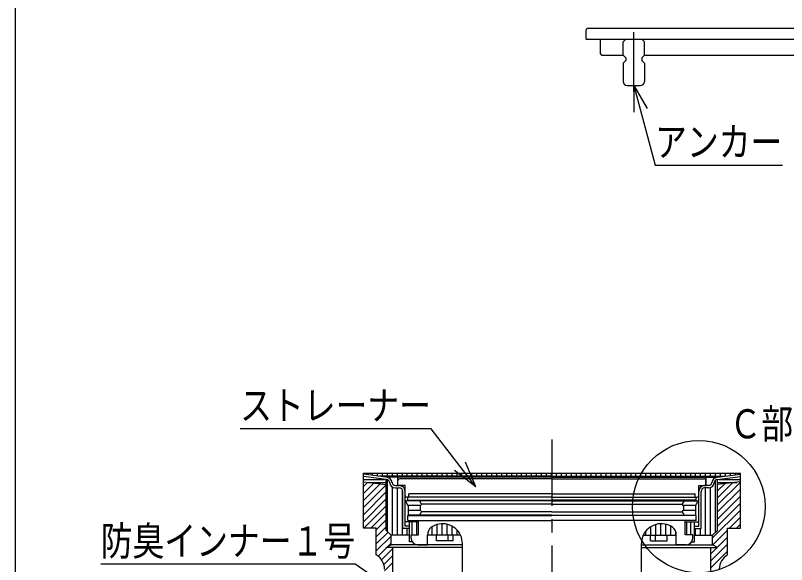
# Model space of a CAD drawing. Units: millimetres, scale not verified. Extents: x -1365 to 1365, y -930 to 870.
# Drawn here: x -1365 to -783, y -387 to 28 of the extents above; entities that cross this region are included whole.
import ezdxf
from ezdxf.enums import TextEntityAlignment as Align

# ---------------------------------------------------------------- set-up
doc = ezdxf.new("R2010")
doc.units = ezdxf.units.MM
doc.header["$LTSCALE"] = 10
doc.linetypes.add('CHAIN1', pattern=[8, 5, -1, 1, -1])
for name, color, linetype in [('0-0_計極細', 2, 'Continuous'), ('0-1_計細線', 3, 'Continuous'), ('0-5_寸法線', 7, 'Continuous'), ('0-8_枠中線', 5, 'Continuous'), ('0-E_極細4', 6, 'Continuous'), ('1-1_寸法4', 7, 'Continuous')]:
    doc.layers.add(name, color=color, linetype=linetype)
doc.styles.add('ＭＳ ゴシック', font='')
doc.styles.get('ＭＳ ゴシック').set_extended_font_data('MS Gothic')

msp = doc.modelspace()

# ---------------------------------------------------------------- linework, layer by layer
at = {"layer": '0-0_計極細', "linetype": 'CHAIN1'}
msp.add_line((-898.53, -30.21), (-898.53, 14.84), dxfattribs=at)
at = {"layer": '0-1_計細線'}
for p, q in [((-934.53, 9.58), (-934.53, 16.58)), ((-934.53, 9.58), (781.47, 9.58)), ((-923.53, -1.42), (-923.53, 9.58)), ((-904.53, 9.57), (-906.53, 7.57)), ((-906.53, -2.43), (-906.53, 7.57)), ((-904.53, 9.57), (-892.53, 9.57)), ((-890.53, 7.57), (-892.53, 9.57)), ((-890.53, -2.43), (-890.53, 7.57)), ((-922.53, -2.42), (-906.53, -2.42)), ((-906.53, -2.43), (-904.53, -4.43)), ((-904.53, -4.43), (-904.53, -6.43)), ((-890.53, -2.43), (-892.53, -4.43)), ((-892.53, -4.43), (-892.53, -6.43)), ((-890.53, -2.42), (-475.53, -2.42)), ((-904.53, -6.43), (-906.53, -8.43)), ((-906.53, -8.43), (-906.53, -22.43)), ((-892.53, -6.43), (-890.53, -8.43)), ((-890.53, -8.43), (-890.53, -22.43)), ((-903.53, -25.43), (-893.53, -25.43))]:
    msp.add_line(p, q, dxfattribs=at)
msp.add_lwpolyline([(860.47, 17.58), (851.47, 17.58), (-933.53, 17.58)], dxfattribs=at)
for centre, radius, start, end in [((-933.53, 16.58), 1, 90, 180), ((-922.53, -1.42), 1, 180, 270), ((-903.53, -22.43), 3, 180, 270), ((-893.53, -22.43), 3, 270, 360)]:
    msp.add_arc(centre, radius, start, end, dxfattribs=at)
at = {"layer": '0-5_寸法線'}
for q in [(-888.53, -42.75), (-898.53, -45.43)]:
    msp.add_line((-898.53, -25.43), q, dxfattribs=at)
msp.add_lwpolyline([(-898.53, -25.43), (-882.45, -85.43), (-786.45, -85.43)], dxfattribs=at)
at = {"layer": '0-8_枠中線'}
msp.add_lwpolyline([(-1365, -930), (-1365, 870), (1365, 870), (1365, -930)], close=True, dxfattribs=at)
at = {"layer": '0-E_極細4', "linetype": 'CHAIN1'}
msp.add_line((-960.3, -292.64), (-960.3, -727.84), dxfattribs=at)
at = {"layer": '0-E_極細4'}
for p, q in [((-1102.55, -358.2), (-1102.55, -317.84)), ((-1102.55, -317.84), (-818.05, -317.84)), ((-1085.25, -321.07), (-1102.55, -318.61)), ((-1099.38, -319.06), (-1099.38, -317.84)), ((-1095.63, -319.6), (-1095.63, -317.84)), ((-1091.88, -320.13), (-1091.88, -317.84)), ((-1088.13, -320.34), (-1088.13, -317.84)), ((-1084.38, -320.34), (-1084.38, -317.84)), ((-1080.63, -320.34), (-1080.63, -317.84)), ((-1076.88, -320.34), (-1076.88, -317.84)), ((-1073.13, -320.34), (-1073.13, -317.84)), ((-1069.38, -320.34), (-1069.38, -317.84)), ((-1065.63, -320.34), (-1065.63, -317.84)), ((-1061.88, -320.34), (-1061.88, -317.84)), ((-1058.13, -320.34), (-1058.13, -317.84)), ((-1054.38, -320.34), (-1054.38, -317.84)), ((-1050.63, -320.34), (-1050.63, -317.84)), ((-1046.88, -320.34), (-1046.88, -317.84)), ((-1043.13, -320.34), (-1043.13, -317.84)), ((-1039.38, -320.34), (-1039.38, -317.84)), ((-1035.63, -320.34), (-1035.63, -317.84)), ((-1031.88, -320.34), (-1031.88, -317.84)), ((-1028.13, -320.34), (-1028.13, -317.84)), ((-1024.38, -320.34), (-1024.38, -317.84)), ((-1020.63, -320.34), (-1020.63, -317.84)), ((-1016.88, -320.34), (-1016.88, -317.84)), ((-1013.13, -320.34), (-1013.13, -317.84)), ((-1009.38, -320.34), (-1009.38, -317.84)), ((-1005.63, -320.34), (-1005.63, -317.84)), ((-1001.88, -320.34), (-1001.88, -317.84)), ((-998.13, -320.34), (-998.13, -317.84)), ((-994.38, -320.34), (-994.38, -317.84)), ((-990.63, -320.34), (-990.63, -317.84)), ((-986.88, -320.34), (-986.88, -317.84)), ((-983.13, -320.34), (-983.13, -317.84)), ((-979.38, -320.34), (-979.38, -317.84)), ((-975.63, -320.34), (-975.63, -317.84)), ((-971.88, -320.34), (-971.88, -317.84)), ((-968.13, -320.34), (-968.13, -317.84)), ((-964.38, -320.34), (-964.38, -317.84)), ((-960.63, -320.34), (-960.63, -317.84)), ((-956.88, -320.34), (-956.88, -317.84)), ((-953.13, -320.34), (-953.13, -317.84)), ((-949.38, -320.34), (-949.38, -317.84)), ((-945.63, -320.34), (-945.63, -317.84)), ((-941.88, -320.34), (-941.88, -317.84)), ((-938.13, -320.34), (-938.13, -317.84)), ((-934.38, -320.34), (-934.38, -317.84)), ((-930.63, -320.34), (-930.63, -317.84)), ((-926.88, -320.34), (-926.88, -317.84)), ((-923.13, -320.34), (-923.13, -317.84)), ((-919.38, -320.34), (-919.38, -317.84)), ((-915.63, -320.34), (-915.63, -317.84)), ((-911.88, -320.34), (-911.88, -317.84)), ((-908.13, -320.34), (-908.13, -317.84)), ((-904.38, -320.34), (-904.38, -317.84)), ((-900.63, -320.34), (-900.63, -317.84)), ((-896.88, -320.34), (-896.88, -317.84)), ((-893.13, -320.34), (-893.13, -317.84)), ((-889.38, -320.34), (-889.38, -317.84)), ((-885.63, -320.34), (-885.63, -317.84)), ((-881.88, -320.34), (-881.88, -317.84)), ((-878.13, -320.34), (-878.13, -317.84)), ((-874.38, -320.34), (-874.38, -317.84)), ((-870.63, -320.34), (-870.63, -317.84)), ((-866.88, -320.34), (-866.88, -317.84)), ((-863.13, -320.34), (-863.13, -317.84)), ((-859.38, -320.34), (-859.38, -317.84)), ((-855.63, -320.34), (-855.63, -317.84)), ((-851.88, -320.34), (-851.88, -317.84)), ((-848.13, -320.34), (-848.13, -317.84)), ((-844.38, -320.34), (-844.38, -317.84)), ((-840.63, -320.34), (-840.63, -317.84)), ((-836.88, -320.34), (-836.88, -317.84)), ((-835.35, -321.07), (-818.05, -318.61)), ((-833.13, -320.34), (-833.13, -317.84)), ((-829.38, -320.22), (-829.38, -317.84)), ((-825.63, -319.69), (-825.63, -317.84)), ((-821.88, -319.16), (-821.88, -317.84)), ((-818.13, -318.62), (-818.13, -317.84)), ((-818.05, -358.2), (-818.05, -317.84)), ((-1085.25, -322.84), (-1102.55, -320.38)), ((-1102.55, -320.41), (-1102.34, -320.41)), ((-1102.55, -322.66), (-1086.55, -322.66)), ((-1102.55, -324.59), (-1085.25, -326.59)), ((-1102.55, -328.09), (-1099.42, -324.95)), ((-1102.55, -333.39), (-1094.66, -325.5)), ((-1099.82, -324.91), (-1085.25, -324.91)), ((-960.3, -320.34), (-1090.39, -320.34)), ((-960.3, -321.07), (-1085.25, -321.07)), ((-1085.25, -361.13), (-1085.25, -322.82)), ((-1084.38, -362), (-1084.38, -322.97)), ((-1076.55, -327.32), (-1076.55, -321.07)), ((-1076.42, -326.82), (-1076.42, -323.57)), ((-960.3, -322.32), (-1075.17, -322.32)), ((-960.3, -320.34), (-830.21, -320.34)), ((-960.3, -321.07), (-835.35, -321.07)), ((-960.3, -322.32), (-845.42, -322.32)), ((-844.17, -326.82), (-844.17, -323.57)), ((-844.05, -327.32), (-844.05, -321.07)), ((-836.88, -362.65), (-836.88, -323.31)), ((-835.35, -322.84), (-818.05, -320.38)), ((-835.35, -361.13), (-835.35, -322.82)), ((-818.05, -324.59), (-835.35, -326.59)), ((-835.35, -341.96), (-818.05, -324.66)), ((-835.35, -324.91), (-820.77, -324.91)), ((-835.35, -336.66), (-823.97, -325.28)), ((-834.05, -322.66), (-818.05, -322.66)), ((-818.26, -320.41), (-818.05, -320.41)), ((-1102.55, -338.69), (-1089.91, -326.05)), ((-1102.55, -344), (-1085.25, -326.69)), ((-1080.63, -364.82), (-1080.63, -328.45)), ((-1078.4, -327.32), (-1075.42, -327.32)), ((-1078.4, -329.07), (-1075.42, -329.07)), ((-1076.88, -364.82), (-1076.88, -329.07)), ((-1071.05, -327.32), (-1075.92, -327.32)), ((-1073.13, -364.82), (-1073.13, -330.43)), ((-1071.05, -334.82), (-1071.05, -327.32)), ((-849.55, -327.32), (-844.67, -327.32)), ((-849.55, -334.82), (-849.55, -327.32)), ((-842.2, -327.32), (-845.17, -327.32)), ((-842.2, -329.07), (-845.17, -329.07)), ((-844.38, -364.82), (-844.38, -329.07)), ((-840.63, -364.82), (-840.63, -328.77)), ((-835.35, -331.36), (-829.96, -325.97)), ((-835.35, -347.27), (-818.05, -329.96)), ((-1102.55, -349.3), (-1085.25, -332)), ((-1102.55, -354.6), (-1085.25, -337.3)), ((-1072.8, -359.82), (-1072.8, -331.7)), ((-1071.05, -358.07), (-1071.05, -331.7)), ((-960.8, -336.07), (-1069.8, -336.07)), ((-1069.05, -338.32), (-1069.05, -336.07)), ((-1068.3, -336.07), (-1068.3, -333.57)), ((-960.8, -333.57), (-1068.3, -333.57)), ((-959.8, -333.57), (-852.3, -333.57)), ((-959.8, -336.07), (-850.8, -336.07)), ((-852.3, -336.07), (-852.3, -333.57)), ((-851.55, -338.32), (-851.55, -336.07)), ((-849.55, -358.07), (-849.55, -331.7)), ((-847.8, -359.82), (-847.8, -331.7)), ((-835.35, -352.57), (-818.05, -335.27)), ((-1102.24, -359.59), (-1085.25, -342.6)), ((-960.3, -338.81), (-1070.67, -338.81)), ((-1068.67, -342.56), (-1070.67, -338.81)), ((-1069.05, -338.32), (-960.3, -338.32)), ((-1068.89, -342.16), (-1059.27, -342.16)), ((-1068.67, -342.56), (-1068.67, -349.56)), ((-1059.67, -338.81), (-1059.67, -340.06)), ((-1059.67, -342.56), (-1059.67, -345.81)), ((-960.3, -341.31), (-1058.42, -341.31)), ((-851.55, -338.32), (-960.3, -338.32)), ((-960.3, -338.81), (-849.92, -338.81)), ((-960.3, -341.31), (-862.17, -341.31)), ((-861.33, -342.16), (-851.71, -342.16)), ((-860.92, -338.81), (-860.92, -340.06)), ((-860.92, -342.56), (-860.92, -345.81)), ((-851.92, -342.56), (-849.92, -338.81)), ((-851.92, -342.56), (-851.92, -349.56)), ((-835.35, -357.87), (-818.05, -340.57)), ((-1096.93, -359.59), (-1085.25, -347.91)), ((-1068.67, -345.91), (-1059.58, -345.91)), ((-1058.42, -347.06), (-1059.67, -345.81)), ((-1059.67, -348.31), (-1058.42, -347.06)), ((-1059.67, -348.31), (-1059.67, -349.56)), ((-960.3, -347.06), (-1058.42, -347.06)), ((-960.3, -347.06), (-862.17, -347.06)), ((-862.17, -347.06), (-860.92, -345.81)), ((-860.92, -348.31), (-862.17, -347.06)), ((-861.02, -345.91), (-851.92, -345.91)), ((-860.92, -348.31), (-860.92, -349.56)), ((-839.05, -366.87), (-818.05, -345.87)), ((-1092.8, -360.76), (-1085.25, -353.21)), ((-1060.92, -354.82), (-1071.05, -354.82)), ((-1069.05, -353.57), (-1060.92, -353.57)), ((-960.3, -349.56), (-1068.67, -349.56)), ((-1067.8, -369.82), (-1067.8, -354.82)), ((-1065.63, -364.57), (-1065.63, -354.82)), ((-1062.17, -364.57), (-1062.17, -354.82)), ((-1060.92, -353.57), (-960.3, -353.57)), ((-1060.92, -364.57), (-1060.92, -353.57)), ((-960.3, -349.56), (-851.92, -349.56)), ((-859.67, -353.57), (-960.3, -353.57)), ((-859.67, -364.57), (-859.67, -353.57)), ((-851.55, -353.57), (-859.67, -353.57)), ((-859.67, -354.82), (-849.55, -354.82)), ((-858.42, -364.57), (-858.42, -354.82)), ((-855.63, -364.57), (-855.63, -354.82)), ((-852.8, -369.82), (-852.8, -354.82)), ((-826.46, -359.59), (-818.05, -351.18)), ((-1102.55, -359.59), (-1102.55, -358.2)), ((-1092.8, -359.59), (-1102.55, -359.59)), ((-1092.8, -366.07), (-1085.25, -358.51)), ((-1092.8, -379.59), (-1092.8, -359.59)), ((-1067.8, -359.82), (-1072.8, -359.82)), ((-1067.8, -358.07), (-1071.05, -358.07)), ((-1069.38, -364.82), (-1069.38, -359.82)), ((-1050.63, -364.82), (-1050.63, -358.34)), ((-1046.88, -364.82), (-1046.88, -356.7)), ((-1043.13, -364.82), (-1043.13, -356.14)), ((-1039.38, -364.82), (-1039.38, -356.53)), ((-1035.63, -364.82), (-1035.63, -357.96)), ((-885.63, -364.82), (-885.63, -358.34)), ((-881.88, -364.82), (-881.88, -356.7)), ((-878.13, -364.82), (-878.13, -356.14)), ((-874.38, -364.82), (-874.38, -356.53)), ((-870.63, -364.82), (-870.63, -357.96)), ((-852.8, -358.07), (-849.55, -358.07)), ((-852.8, -359.82), (-847.8, -359.82)), ((-851.88, -364.82), (-851.88, -359.82)), ((-848.13, -364.82), (-848.13, -359.82)), ((-827.8, -379.59), (-827.8, -359.59)), ((-827.8, -359.59), (-818.05, -359.59)), ((-821.16, -359.59), (-818.05, -356.48)), ((-818.05, -359.59), (-818.05, -358.2)), ((-1092.8, -371.37), (-1083.9, -362.47)), ((-1092.8, -376.67), (-1081.55, -365.42)), ((-1085.25, -361.13), (-1081.55, -364.82)), ((-1081.55, -372.09), (-1081.55, -364.82)), ((-1067.8, -364.82), (-1081.55, -364.82)), ((-1066.55, -364.57), (-1060.92, -364.57)), ((-1066.55, -367.07), (-1066.55, -364.57)), ((-1029.19, -364.82), (-1054.05, -364.82)), ((-1047.27, -369.07), (-1047.27, -364.82)), ((-1038.52, -369.07), (-1038.52, -364.82)), ((-1034.77, -369.07), (-1034.77, -364.82)), ((-1031.88, -364.82), (-1031.88, -360.85)), ((-891.41, -364.82), (-866.55, -364.82)), ((-889.38, -364.82), (-889.38, -361.6)), ((-885.83, -369.07), (-885.83, -364.82)), ((-882.08, -369.07), (-882.08, -364.82)), ((-873.33, -369.07), (-873.33, -364.82)), ((-866.88, -364.82), (-866.88, -362.38)), ((-854.05, -364.57), (-859.67, -364.57)), ((-854.05, -367.07), (-854.05, -364.57)), ((-852.8, -364.82), (-839.05, -364.82)), ((-835.35, -361.13), (-839.05, -364.82)), ((-839.05, -372.09), (-839.05, -364.82)), ((-838.99, -372.12), (-827.8, -360.93)), ((-835.55, -373.98), (-827.8, -366.23)), ((-1085.25, -374.09), (-1081.55, -372.09)), ((-1084.53, -373.7), (-1081.55, -370.73)), ((-1027.8, -372.09), (-1081.55, -372.09)), ((-1065.72, -369.82), (-1067.8, -369.82)), ((-1034.77, -369.07), (-1047.27, -369.07)), ((-1027.8, -518.57), (-1027.8, -371.14)), ((-1027.8, -374.83), (-1027.8, -371.14)), ((-892.8, -518.57), (-892.8, -371.14)), ((-892.8, -374.83), (-892.8, -371.14)), ((-892.8, -372.09), (-839.05, -372.09)), ((-885.83, -369.07), (-873.33, -369.07)), ((-854.87, -369.82), (-852.8, -369.82)), ((-840.3, -384.03), (-827.8, -371.53)), ((-835.35, -374.09), (-839.05, -372.09)), ((-1091.37, -380.55), (-1084.92, -374.09)), ((-1088.79, -383.27), (-1080.3, -374.78)), ((-1027.8, -374.09), (-1085.25, -374.09)), ((-1080.3, -441.79), (-1080.3, -374.09)), ((-892.8, -374.09), (-835.35, -374.09)), ((-840.3, -441.79), (-840.3, -374.09)), ((-840.3, -378.73), (-835.66, -374.09)), ((-840.3, -389.34), (-827.8, -376.84)), ((-1087.07, -386.85), (-1080.3, -380.08)), ((-1086.55, -391.64), (-1080.3, -385.39))]:
    msp.add_line(p, q, dxfattribs=at)
for points in [[(-1059.67, -342.56), (-1058.42, -341.31), (-1059.67, -340.06)], [(-860.92, -342.56), (-862.17, -341.31), (-860.92, -340.06)], [(-1069.05, -353.57), (-1069.05, -349.82), (-960.3, -349.82)], [(-851.55, -353.57), (-851.55, -349.82), (-960.3, -349.82)], [(-1061.55, -372.07), (-1054.05, -372.07), (-1054.05, -364.57)], [(-859.05, -372.07), (-866.55, -372.07), (-866.55, -364.57)]]:
    msp.add_lwpolyline(points, dxfattribs=at)
for centre, radius, start, end in [((-1085.25, -325.45), 4.38, 4.15099, 90), ((-1085.25, -325.45), 2.62, 4.15099, 90), ((-1078.4, -324.82), 4.25, 183.35089, 270), ((-1078.4, -324.82), 2.5, 183.35089, 270), ((-1075.17, -323.57), 1.25, 155.94545, 180), ((-1075.17, -323.57), 1.25, 90, 155.94545), ((-845.42, -323.57), 1.25, 24.05455, 90), ((-845.42, -323.57), 1.25, 0, 24.05455), ((-842.2, -324.82), 2.5, 270, 356.64911), ((-842.2, -324.82), 4.25, 270, 356.64911), ((-835.35, -325.45), 4.38, 90, 175.84901), ((-835.35, -325.45), 2.62, 90, 175.84901), ((-1075.92, -326.82), 0.5, 180, 270), ((-1075.42, -331.7), 4.38, 0, 90), ((-1075.42, -331.7), 2.62, 0, 90), ((-845.17, -331.7), 4.38, 90, 180), ((-845.17, -331.7), 2.62, 90, 180), ((-844.67, -326.82), 0.5, 270, 360), ((-1069.8, -334.82), 1.25, 180, 270), ((-850.8, -334.82), 1.25, 270, 360), ((-1046.55, -364.57), 7.5, 129.9705, 181.9251), ((-1042.8, -371.14), 15, 24.88695, 124.83371), ((-877.8, -371.14), 15, 55.16629, 155.11305), ((-874.05, -364.57), 7.5, 358.0749, 50.0295), ((-1042.8, -371.14), 15, 0, 24.88695), ((-877.8, -371.14), 15, 155.11305, 180), ((-1061.55, -367.07), 5, 180, 270), ((-859.05, -367.07), 5, 270, 360), ((-1099.05, -390.42), 12.5, 0, 60), ((-821.55, -390.42), 12.5, 120, 180)]:
    msp.add_arc(centre, radius, start, end, dxfattribs=at)
at = {"layer": '1-1_寸法4'}
for q in [(-1025.47, -309.75), (-1033.69, -316.06)]:
    msp.add_line((-1017.81, -328.23), q, dxfattribs=at)
for points in [[(-1017.81, -328.23), (-1051.47, -284.4), (-1195.47, -284.4)], [(-1010.94, -454.63), (-1108.66, -386.72), (-1300.66, -386.72)]]:
    msp.add_lwpolyline(points, dxfattribs=at)
msp.add_circle((-849.55, -343.2), 50, dxfattribs=at)

# ---------------------------------------------------------------- texts
at = {"layer": '0-5_寸法線', "style": 'ＭＳ ゴシック', "width": 0.8}
msp.add_text('アンカー', height=21.99, dxfattribs=at).set_placement((-882.45, -85.43), align=Align.BOTTOM_LEFT)
at = {"layer": '1-1_寸法4', "style": 'ＭＳ ゴシック', "width": 0.8}
for s, p in [('ストレーナー', (-1195.47, -284.4)), ('Ｃ部', (-826.34, -298.3)), ('防臭インナー１号', (-1300.66, -386.72))]:
    msp.add_text(s, height=21.99, dxfattribs=at).set_placement(p, align=Align.BOTTOM_LEFT)

doc.saveas('drawing.dxf')
